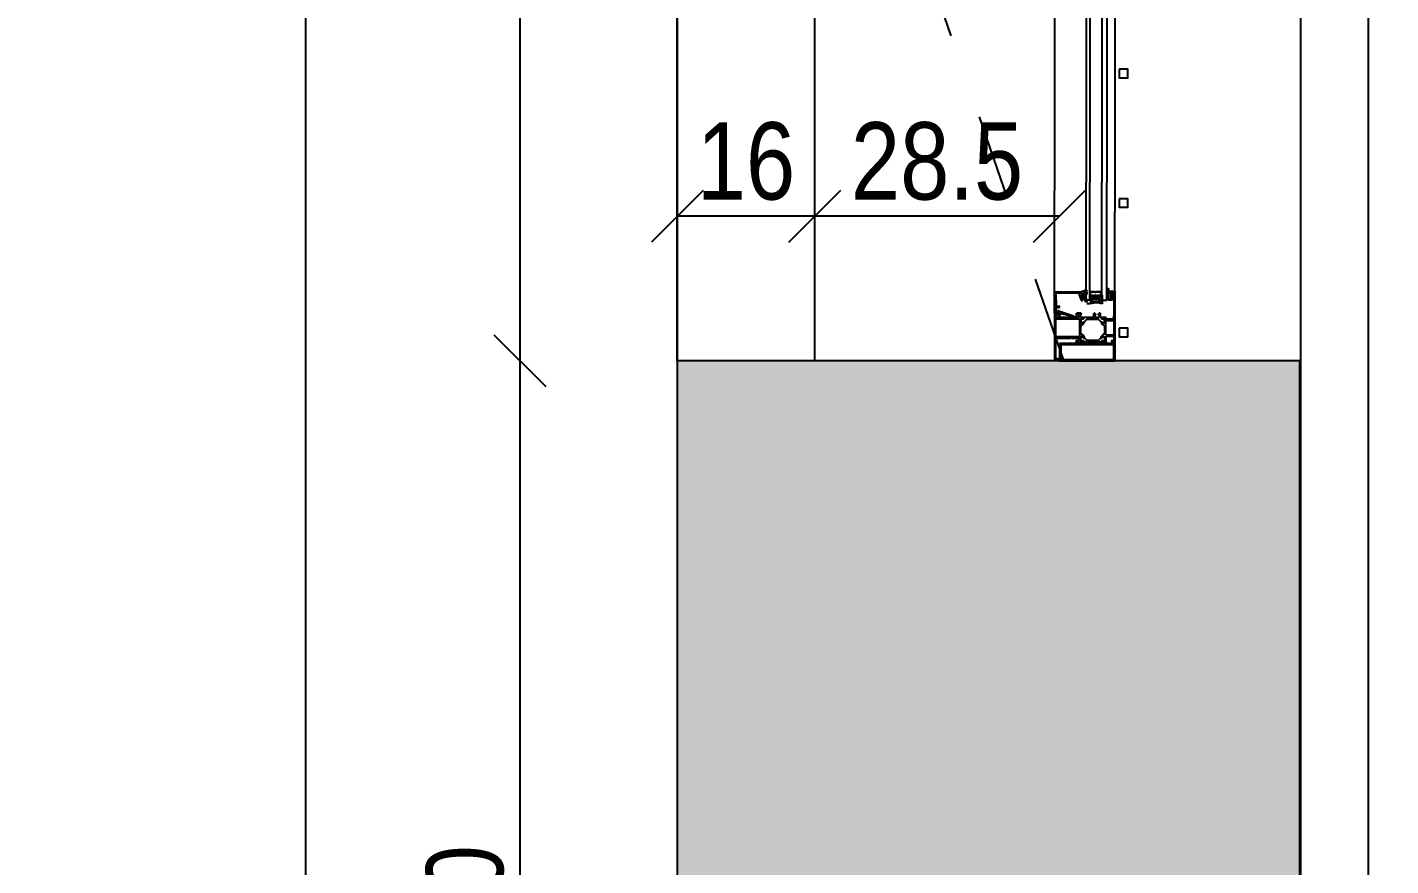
# Model space of a CAD drawing. Header units: metres. Extents: x 493 to 630, y -132 to -15.
# Drawn here: x 569.383 to 570.971, y -80.742 to -79.766 of the extents above; entities that cross this region are included whole.
import ezdxf

# ---------------------------------------------------------------- set-up
doc = ezdxf.new("R2010")
doc.units = ezdxf.units.M
doc.header["$MEASUREMENT"] = 0
doc.header["$PDMODE"] = 3
doc.linetypes.add('HIDDEN2', pattern=[0.1875, 0.125, -0.0625])
for name, color, linetype in [('a_caramida', 2, 'Continuous'), ('a_cote_50', 9, 'Continuous'), ('a_pereti_hasuri', 253, 'Continuous'), ('a_punctat', 40, 'HIDDEN2'), ('a_sticla', 4, 'Continuous'), ('a_tamplarie_ferestre', 6, 'Continuous'), ('a_vederi', 74, 'Continuous'), ('a_vederi subtiri', 124, 'Continuous')]:
    doc.layers.add(name, color=color, linetype=linetype)
doc.layers.add('a_suprafete', color=7, linetype='Continuous', plot=False)
doc.styles.get("Standard").update_dxf_attribs({"font": 'ARIALN.TTF'})
doc.dimstyles.new('50 cote', dxfattribs={"dimtxt": 0.09, "dimasz": 0.06, "dimexe": 0, "dimexo": 0, "dimgap": 0.018, "dimtad": 1, "dimdec": 1, "dimlfac": 100, "dimrnd": 0.5, "dimdsep": 46, "dimtxsty": 'Standard', "dimblk": 'OBLIQUE', "dimcen": 0.00045, "dimclrd": 256, "dimclrt": 4, "dimadec": 1, "dimazin": 0, "dimtfac": 1, "dimtdec": 1, "dimtix": 1, "dimtofl": 0, "dimtmove": 0, "dimatfit": 3, "dimldrblk": 'OBLIQUE', "dimfxl": 0, "dimtolj": 1, "dimtzin": 0, "dimarcsym": 0})
pattern_1 = [(45, (-4876.954644, 8292.469365), (-0.04419417382, 0.04419417382), []), (45, (-4876.91045, 8292.469365), (-0.04419417382, 0.04419417382), [0.03125, -0.015625])]

# ---------------------------------------------------------------- blocks, each defined once
blk = doc.blocks.new('_Oblique')
at = {"color": 0, "linetype": 'ByBlock', "lineweight": -2}
blk.add_line((-0.5, -0.5), (0.5, 0.5), dxfattribs=at)
blk = doc.blocks.new('*D193')
at = {"layer": 'a_cote_50', "lineweight": -2, "ltscale": 0.3}
blk.add_line((569.9574, -81.4546), (569.9574, -80.1546), dxfattribs=at)
at = {"layer": 'Defpoints', "color": 0, "ltscale": 0.3}
for p in [(569.9574, -80.1546), (570.1405, -80.1546), (570.1405, -81.4546)]:
    blk.add_point(p, dxfattribs=at)
at = {"layer": 'a_cote_50', "lineweight": -2, "ltscale": 0.3, "xscale": 0.06, "yscale": 0.06, "zscale": 0.06}
for p, rotation in [((569.9574, -80.1546), 90), ((569.9574, -81.4546), 270)]:
    blk.add_blockref('_Oblique', p, dxfattribs=dict(at, rotation=rotation))
at = {"layer": 'a_cote_50', "color": 4, "ltscale": 0.3, "insert": (569.8935, -80.8046), "char_height": 0.09, "attachment_point": 5, "rotation": 90}
blk.add_mtext('\\A1;130', dxfattribs=at)
blk = doc.blocks.new('*D194')
at = {"layer": 'a_cote_50', "lineweight": -2, "ltscale": 0.3}
blk.add_line((569.9574, -80.1546), (569.9574, -78.8646), dxfattribs=at)
at = {"layer": 'Defpoints', "color": 0, "ltscale": 0.3}
for p in [(569.9574, -78.8646), (570.1405, -78.8646), (570.1405, -80.1546)]:
    blk.add_point(p, dxfattribs=at)
at = {"layer": 'a_cote_50', "lineweight": -2, "ltscale": 0.3, "xscale": 0.06, "yscale": 0.06, "zscale": 0.06}
for p, rotation in [((569.9574, -78.8646), 90), ((569.9574, -80.1546), 270)]:
    blk.add_blockref('_Oblique', p, dxfattribs=dict(at, rotation=rotation))
at = {"layer": 'a_cote_50', "color": 4, "ltscale": 0.3, "char_height": 0.09, "attachment_point": 5, "rotation": 90}
for s, insert in [('\\A1;129', (569.8935, -79.5096)), ('\\A1;193', (570.0214, -79.5096))]:
    blk.add_mtext(s, dxfattribs=dict(at, insert=insert))
blk = doc.blocks.new('*D202')
at = {"layer": 'a_cote_50', "lineweight": -2, "ltscale": 0.3}
blk.add_line((570.5855, -79.9864), (570.3005, -79.9864), dxfattribs=at)
at = {"layer": 'Defpoints', "color": 0, "ltscale": 0.3}
for p in [(570.3005, -79.9864), (570.3005, -80.1546), (570.5855, -80.1546)]:
    blk.add_point(p, dxfattribs=at)
at = {"layer": 'a_cote_50', "lineweight": -2, "ltscale": 0.3, "xscale": 0.06, "yscale": 0.06, "zscale": 0.06, "rotation": 180}
blk.add_blockref('_Oblique', (570.3005, -79.9864), dxfattribs=at)
at = {"layer": 'a_cote_50', "lineweight": -2, "ltscale": 0.3, "xscale": 0.06, "yscale": 0.06, "zscale": 0.06}
blk.add_blockref('_Oblique', (570.5855, -79.9864), dxfattribs=at)
at = {"layer": 'a_cote_50', "color": 4, "ltscale": 0.3, "insert": (570.443, -79.9225), "char_height": 0.09, "attachment_point": 5}
blk.add_mtext('\\A1;28.5', dxfattribs=at)
blk = doc.blocks.new('*D203')
at = {"layer": 'a_cote_50', "lineweight": -2, "ltscale": 0.3}
blk.add_line((570.3005, -79.9864), (570.1405, -79.9864), dxfattribs=at)
at = {"layer": 'Defpoints', "color": 0, "ltscale": 0.3}
for p in [(570.1405, -79.9864), (570.1405, -80.1546), (570.3005, -80.1546)]:
    blk.add_point(p, dxfattribs=at)
at = {"layer": 'a_cote_50', "lineweight": -2, "ltscale": 0.3, "xscale": 0.06, "yscale": 0.06, "zscale": 0.06, "rotation": 180}
blk.add_blockref('_Oblique', (570.1405, -79.9864), dxfattribs=at)
at = {"layer": 'a_cote_50', "lineweight": -2, "ltscale": 0.3, "xscale": 0.06, "yscale": 0.06, "zscale": 0.06}
blk.add_blockref('_Oblique', (570.3005, -79.9864), dxfattribs=at)
at = {"layer": 'a_cote_50', "color": 4, "ltscale": 0.3, "insert": (570.2205, -79.9225), "char_height": 0.09, "attachment_point": 5}
blk.add_mtext('\\A1;16', dxfattribs=at)
blk = doc.blocks.new('*D204')
at = {"layer": 'a_cote_50', "lineweight": -2, "ltscale": 0.3}
blk.add_line((569.7076, -75.4543), (569.7076, -81.4546), dxfattribs=at)
at = {"layer": 'Defpoints', "color": 0, "ltscale": 0.3}
for p in [(570.1405, -75.4543), (569.7076, -81.4546), (570.1405, -81.4546)]:
    blk.add_point(p, dxfattribs=at)
at = {"layer": 'a_cote_50', "lineweight": -2, "ltscale": 0.3, "xscale": 0.06, "yscale": 0.06, "zscale": 0.06}
for p, rotation in [((569.7076, -75.4543), 90), ((569.7076, -81.4546), 270)]:
    blk.add_blockref('_Oblique', p, dxfattribs=dict(at, rotation=rotation))
at = {"layer": 'a_cote_50', "color": 4, "ltscale": 0.3, "insert": (569.6437, -78.4544), "char_height": 0.09, "attachment_point": 5, "rotation": 90}
blk.add_mtext('\\A1;600', dxfattribs=at)
blk = doc.blocks.new('__4FAFA3F2_FC5C_44BB_A64D_ECB77A95FE74_')
at = {"layer": 'a_vederi subtiri'}
for p, q in [((-125.5, 67), (-125.5, 71)), ((-125.5, 61.5), (-125.5, 67)), ((-125, 71), (-125, 67)), ((-125, 66.8), (-125, 70.7)), ((-125, 67), (-125, 66.8)), ((-124.8, 66.3), (-123.5, 64.7)), ((-123.5, 64.7), (-124.8, 66.3)), ((-124.7, 66.8), (-124.7, 70.7)), ((-123.2, 65), (-124.6, 66.5)), ((-124.4, 71.5), (-123.3, 71.5)), ((-124.4, 71.1), (-119, 71.1)), ((-123.3, 71.5), (-123, 71.2)), ((-123, 71.2), (-122.8, 71.5)), ((-113.9, 64.9), (-123, 64.9)), ((-123, 64.5), (-113.9, 64.5)), ((-113.9, 64.5), (-123, 64.5)), ((-122.8, 71.5), (-118.9, 71.5)), ((-118, 71.5), (-114.1, 71.5)), ((-117.9, 71.1), (-112.5, 71.1)), ((-114.1, 71.5), (-113.9, 71.2)), ((-113.9, 71.2), (-113.6, 71.5)), ((-112.3, 66.5), (-113.7, 65)), ((-113.6, 71.5), (-112.5, 71.5)), ((-113.4, 64.7), (-112.1, 66.3)), ((-112.1, 66.3), (-113.4, 64.7)), ((-112.2, 70.7), (-112.2, 66.8)), ((-111.9, 67), (-111.9, 71)), ((-111.9, 70.7), (-111.9, 66.8)), ((-111.9, 66.8), (-111.9, 67)), ((-111.5, 71), (-111.5, 67)), ((-111.5, 67), (-111.5, 61.5))]:
    blk.add_line(p, q, dxfattribs=at)
at = {"layer": 'a_vederi subtiri', "extrusion": (2e-16, 2e-16, -1)}
for centre, radius, start, end in [((125.2, 71), 0.221, 352.3719, 187.6281), ((125.2, 67), 0.221, 172.3719, 7.6281), ((125.2, 67), 0.221, 172.3719, 7.6281), ((124.3, 70.8), 0.708, 356.4406, 85.9313), ((124.2, 66.8), 0.808, 319.638, 0.5172), ((124.2, 66.8), 0.808, 319.638, 0.5172), ((124.3, 70.8), 0.368, 356.4406, 85.9313), ((124.3, 66.8), 0.42, 319.638, 0.5172), ((123, 65.1), 0.618, 270.773, 319.8915), ((123, 65.1), 0.618, 270.773, 319.8915), ((123, 65.2), 0.321, 270.773, 319.8915), ((118.5, 71.7), 0.787, 223.035, 316.965), ((118.5, 71.8), 0.512, 210.7555, 329.2445), ((113.9, 65.2), 0.321, 220.1085, 269.227), ((113.9, 65.1), 0.618, 220.1085, 269.227), ((113.9, 65.1), 0.618, 220.1085, 269.227), ((112.6, 70.8), 0.708, 94.0687, 183.5594), ((112.6, 70.8), 0.368, 94.0687, 183.5594), ((112.6, 66.8), 0.42, 179.4828, 220.362), ((112.7, 66.8), 0.808, 179.4828, 220.362), ((112.7, 66.8), 0.808, 179.4828, 220.362), ((111.7, 71), 0.221, 352.3719, 187.6281), ((111.7, 67), 0.221, 172.3719, 7.6281), ((111.7, 67), 0.221, 172.3719, 7.6281), ((118.5, 44.3), 18.6, 67.8527, 112.1473)]:
    blk.add_arc(centre, radius, start, end, dxfattribs=at)
blk = doc.blocks.new('tampalrie subsol')
at = {"layer": 'a_punctat', "ltscale": 0.5}
blk.add_lwpolyline([(570.5905, -80.1542), (570.3794, -79.5446, -0.077214), (570.5808, -79.5102)], format="xyb", dxfattribs=at)
at = {"layer": 'a_sticla'}
for points in [[(570.6167, -80.0842), (570.6174, -79.5347), (570.6214, -79.5347), (570.6207, -80.0842)], [(570.6407, -80.0842), (570.6414, -79.5347), (570.6354, -79.5347), (570.6347, -80.0842)]]:
    blk.add_lwpolyline(points, close=True, dxfattribs=at)
at = {"layer": 'a_tamplarie_ferestre', "extrusion": (-1.5e-15, 8.75965e-20, -1)}
blk.add_line((570.5798, -80.0991), (570.5798, -80.075), dxfattribs=at)
for points in [[(-570.5802, -80.0745), (-570.61, -80.0745)], [(-570.6105, -80.075), (-570.6105, -80.076)], [(-570.611, -80.0765), (-570.612, -80.0765)], [(-570.6125, -80.077), (-570.6125, -80.078)], [(-570.5817, -80.0929), (-570.5817, -80.0964)], [(-570.5853, -80.0926), (-570.5846, -80.093), (-570.5846, -80.0924), (-570.5822, -80.0924)], [(-570.6112, -80.0842), (-570.6091, -80.0782)], [(-570.6108, -80.0792), (-570.6125, -80.0838)], [(-570.612, -80.0785), (-570.6113, -80.0785)], [(-570.612, -80.0845), (-570.6117, -80.0845)], [(-570.5837, -80.0981), (-570.5811, -80.0988)], [(-570.5823, -80.0969), (-570.5843, -80.0964)], [(-570.5847, -80.102), (-570.585, -80.0991)], [(-570.5857, -80.1021), (-570.5848, -80.1021)], [(-570.6039, -80.1039), (-570.6006, -80.1039)], [(-570.6057, -80.1035), (-570.6046, -80.1035)]]:
    blk.add_lwpolyline(points, dxfattribs=at)
for points in [[(-570.609, -80.078), (-570.609, -80.0765, -0.414205), (-570.6085, -80.076), (-570.5828, -80.076, -0.426752), (-570.5813, -80.0776), (-570.5817, -80.0906, -0.401735), (-570.5822, -80.0911), (-570.585, -80.0911)], [(-570.5857, -80.0968), (-570.6021, -80.1024, -0.198912), (-570.6036, -80.103), (-570.6057, -80.103)], [(-570.6005, -80.1037), (-570.6009, -80.1034, -0.49304), (-570.601, -80.1031), (-570.5872, -80.1001, -0.637079), (-570.5864, -80.1004), (-570.5862, -80.1016)]]:
    blk.add_lwpolyline(points, format="xyb", dxfattribs=at)
at = {"layer": 'a_tamplarie_ferestre', "extrusion": (-2.00051e-16, 2.00012e-16, -1)}
for points in [[(-570.6455, -80.0746), (-570.6455, -80.0759)], [(-570.65, -80.0741), (-570.646, -80.0741)], [(-570.6477, -80.1314), (-570.646, -80.1314), (-570.646, -80.132), (-570.6471, -80.1331), (-570.6505, -80.1331), (-570.6505, -80.0746)], [(-570.646, -80.0764), (-570.6465, -80.0764), (-570.6465, -80.0754), (-570.6482, -80.0754)], [(-570.6492, -80.0764), (-570.6492, -80.0804)], [(-570.6455, -80.0809), (-570.6455, -80.0837)], [(-570.6482, -80.0814), (-570.6465, -80.0814), (-570.6465, -80.0804), (-570.646, -80.0804)], [(-570.646, -80.0842), (-570.6462, -80.0842)], [(-570.6467, -80.0837), (-570.6467, -80.0832)], [(-570.6472, -80.0827), (-570.6484, -80.0827)], [(-570.6489, -80.0832), (-570.6489, -80.0991), (-570.6486, -80.1051)], [(-570.5828, -80.1008), (-570.5843, -80.1008), (-570.5843, -80.1002), (-570.5832, -80.0991), (-570.5798, -80.0991), (-570.5797, -80.1542), (-570.5831, -80.1542), (-570.5842, -80.1531), (-570.5842, -80.1525), (-570.5824, -80.1525)], [(-570.5814, -80.1261), (-570.5814, -80.1061)], [(-570.5818, -80.1031), (-570.5818, -80.1018)], [(-570.5819, -80.1056), (-570.6083, -80.1056)], [(-570.5995, -80.1041), (-570.5828, -80.1041)], [(-570.6075, -80.1041), (-570.6005, -80.1041)], [(-570.605, -80.1003), (-570.605, -80.1008), (-570.6075, -80.1008)], [(-570.6105, -80.0993), (-570.606, -80.0993)], [(-570.6085, -80.1018), (-570.6085, -80.1031)], [(-570.6088, -80.1061), (-570.6088, -80.1261)], [(-570.6102, -80.1038), (-570.6102, -80.1008), (-570.611, -80.1008), (-570.611, -80.0998)], [(-570.6105, -80.1101), (-570.6105, -80.1058)], [(-570.6105, -80.1062), (-570.6105, -80.1097)], [(-570.6106, -80.1057), (-570.6134, -80.1057)], [(-570.6112, -80.1043), (-570.6108, -80.1043)], [(-570.6134, -80.1057), (-570.611, -80.1057)], [(-570.6134, -80.1041), (-570.6115, -80.1041)], [(-570.6121, -80.1104), (-570.6157, -80.1083)], [(-570.6137, -80.1054), (-570.6137, -80.1044)], [(-570.6137, -80.1046), (-570.6137, -80.1054)], [(-570.6253, -80.0998), (-570.6253, -80.1041), (-570.6142, -80.1041)], [(-570.6163, -80.1077), (-570.6168, -80.1068)], [(-570.6176, -80.1063), (-570.6309, -80.1063)], [(-570.6267, -80.0993), (-570.6258, -80.0993)], [(-570.6268, -80.1031), (-570.6268, -80.1008), (-570.6278, -80.1008), (-570.6276, -80.1)], [(-570.6308, -80.1041), (-570.6278, -80.1041)], [(-570.631, -80.1), (-570.6308, -80.1008), (-570.6318, -80.1008), (-570.6318, -80.1031)], [(-570.6318, -80.1068), (-570.6323, -80.1077)], [(-570.6328, -80.0993), (-570.632, -80.0993)], [(-570.6329, -80.1083), (-570.6365, -80.1104)], [(-570.6343, -80.1041), (-570.6333, -80.1041), (-570.6333, -80.0998)], [(-570.6348, -80.1044), (-570.6348, -80.1054)], [(-570.6348, -80.1054), (-570.6348, -80.1046)], [(-570.637, -80.1041), (-570.6351, -80.1041)], [(-570.6375, -80.1057), (-570.6351, -80.1057)], [(-570.6351, -80.1057), (-570.6379, -80.1057)], [(-570.6377, -80.1043), (-570.6373, -80.1043)], [(-570.6394, -80.1041), (-570.638, -80.1041)], [(-570.638, -80.1058), (-570.638, -80.1101)], [(-570.638, -80.1097), (-570.638, -80.1062)], [(-570.6397, -80.1242), (-570.6397, -80.108)], [(-570.6399, -80.1056), (-570.6399, -80.1046)], [(-570.6402, -80.1075), (-570.6484, -80.1075)], [(-570.6476, -80.1061), (-570.6404, -80.1061)], [(-570.6489, -80.108), (-570.6489, -80.1242)], [(-570.6105, -80.1229), (-570.6105, -80.1141)], [(-570.6141, -80.1092), (-570.6117, -80.1106), (-570.611, -80.1106)], [(-570.6143, -80.1094), (-570.6143, -80.1093)], [(-570.6375, -80.1106), (-570.6368, -80.1106), (-570.6344, -80.1092)], [(-570.638, -80.1141), (-570.638, -80.1229)], [(-570.6484, -80.1247), (-570.6402, -80.1247)], [(-570.5814, -80.1515), (-570.5815, -80.1291)], [(-570.6083, -80.1266), (-570.5819, -80.1266)], [(-570.5825, -80.1281), (-570.5995, -80.1281)], [(-570.6005, -80.1281), (-570.6075, -80.1281)], [(-570.6075, -80.1314), (-570.605, -80.1314), (-570.605, -80.1319)], [(-570.606, -80.1329), (-570.6105, -80.1329)], [(-570.6085, -80.1291), (-570.6085, -80.1304)], [(-570.6105, -80.1312), (-570.6105, -80.1269)], [(-570.6105, -80.1308), (-570.6105, -80.1273)], [(-570.6134, -80.1313), (-570.6106, -80.1313)], [(-570.6108, -80.1327), (-570.6112, -80.1327)], [(-570.611, -80.1264), (-570.6117, -80.1264), (-570.6141, -80.1278)], [(-570.6134, -80.1313), (-570.611, -80.1313)], [(-570.6115, -80.1329), (-570.6134, -80.1329)], [(-570.6121, -80.1266), (-570.6157, -80.1287)], [(-570.6137, -80.1324), (-570.6137, -80.1316)], [(-570.6137, -80.1326), (-570.6137, -80.1316)], [(-570.6343, -80.1329), (-570.6142, -80.1329)], [(-570.6163, -80.1293), (-570.6168, -80.1302)], [(-570.6176, -80.1307), (-570.6309, -80.1307)], [(-570.6318, -80.1302), (-570.6323, -80.1293)], [(-570.6328, -80.1287), (-570.6365, -80.1266)], [(-570.6344, -80.1278), (-570.6368, -80.1264), (-570.6375, -80.1264)], [(-570.6348, -80.1316), (-570.6348, -80.1324)], [(-570.6348, -80.1316), (-570.6348, -80.1326)], [(-570.6375, -80.1313), (-570.6351, -80.1313)], [(-570.6379, -80.1313), (-570.6351, -80.1313)], [(-570.6351, -80.1329), (-570.637, -80.1329)], [(-570.6373, -80.1327), (-570.6377, -80.1327)], [(-570.638, -80.1269), (-570.638, -80.1312)], [(-570.638, -80.1273), (-570.638, -80.1308)], [(-570.638, -80.1329), (-570.6395, -80.1329)], [(-570.64, -80.1324), (-570.64, -80.1266)], [(-570.6405, -80.1261), (-570.6477, -80.1261)], [(-570.6487, -80.1271), (-570.6487, -80.1304)]]:
    blk.add_lwpolyline(points, dxfattribs=at)
at = {"layer": 'a_tamplarie_ferestre'}
for points in [[(570.5855, -80.1346), (570.5855, -80.1546), (570.6505, -80.1546), (570.6505, -80.1346)], [(570.587, -80.1361), (570.587, -80.1531), (570.649, -80.1531), (570.649, -80.1361)]]:
    blk.add_lwpolyline(points, close=True, dxfattribs=at)
for centre, radius, start, end in [((570.5803, -80.075), 0.0005, 89.9969, 179.9963), ((570.61, -80.075), 0.0005, 359.9978, 89.9957), ((570.612, -80.077), 0.0005, 359.9974, 89.9962), ((570.6482, -80.0764), 0.001, 359.9991, 89.9942), ((570.5849, -80.0919), 0.000809, 295.0936, 81.1773), ((570.6095, -80.078), 0.0005, 179.9967, 200.0069), ((570.6117, -80.084), 0.0005, 200.0069, 269.9967), ((570.612, -80.078), 0.0005, 269.9975, 359.9958), ((570.612, -80.084), 0.0005, 269.9967, 20.0081), ((570.6472, -80.0832), 0.0005, 89.997, 179.9963), ((570.6482, -80.0804), 0.001, 269.9939, 359.9976), ((570.6484, -80.0832), 0.0005, 359.9962, 89.9971), ((570.5819, -80.1061), 0.0005, 89.997, 179.9963), ((570.5828, -80.1018), 0.001, 90.002, 179.9917), ((570.5828, -80.1031), 0.001, 179.9998, 269.994), ((570.5847, -80.0978), 0.0015, 44.9959, 104.9965), ((570.5848, -80.102), 0.0001, 174.9433, 269.9967), ((570.5857, -80.1016), 0.0005, 269.9968, 354.9969), ((570.6, -80.1036), 0.000725, 226.3851, 313.6082), ((570.6006, -80.1038), 0.0001, 132.1407, 269.9967), ((570.6039, -80.1036), 0.000319, 268.9604, 329.2428), ((570.6057, -80.1032), 0.00025, 266.4413, 93.5521), ((570.6075, -80.1018), 0.001, 0.0017, 89.9916), ((570.6075, -80.1031), 0.001, 270, 359.9933), ((570.6083, -80.1061), 0.0005, 359.997, 89.9963), ((570.6105, -80.1038), 0.0003, 180.0258, 269.971), ((570.6108, -80.104), 0.000279, 196.4165, 271.1612), ((570.6106, -80.1058), 0.00012, 89.9967, 179.9968), ((570.6113, -80.104), 0.000279, 268.8338, 343.5721), ((570.6134, -80.1054), 0.0003, 269.9942, 359.9942), ((570.6176, -80.1073), 0.001, 89.9942, 150.6878), ((570.6278, -80.1031), 0.001, 180.003, 269.9899), ((570.6308, -80.1031), 0.001, 269.9952, 359.9986), ((570.6309, -80.1073), 0.001, 29.3005, 89.9942), ((570.6351, -80.1054), 0.0003, 179.9942, 269.9942), ((570.6373, -80.104), 0.000279, 196.4212, 271.1595), ((570.6378, -80.104), 0.000279, 268.8321, 343.5768), ((570.6379, -80.1058), 0.00012, 359.9967, 89.9967), ((570.6402, -80.108), 0.0005, 89.9967, 179.9967), ((570.6404, -80.1056), 0.0005, 179.9967, 269.9967), ((570.6476, -80.1051), 0.001, 269.996, 356.7274), ((570.6484, -80.108), 0.0005, 359.9967, 89.9967), ((570.611, -80.1101), 0.0005, 179.9952, 269.9973), ((570.611, -80.1141), 0.0005, 107.2862, 179.9967), ((570.611, -80.1229), 0.0005, 179.9967, 253.0423), ((570.6375, -80.1101), 0.0005, 269.9967, 359.9967), ((570.6375, -80.1141), 0.0005, 359.9967, 72.2497), ((570.6375, -80.1229), 0.0005, 287.7437, 359.9967), ((570.6402, -80.1242), 0.0005, 179.9967, 269.9967), ((570.6484, -80.1242), 0.0005, 269.9967, 359.9967), ((570.5819, -80.1261), 0.0005, 179.997, 269.9963), ((570.5825, -80.1291), 0.001, 89.997, 179.9963), ((570.6, -80.1286), 0.000725, 46.3925, 133.6008), ((570.6075, -80.1291), 0.001, 359.9949, 89.9984), ((570.6075, -80.1304), 0.001, 269.9977, 359.9955), ((570.6083, -80.1261), 0.0005, 269.997, 359.9963), ((570.6115, -80.1274), 0.001, 57.2696, 171.815), ((570.611, -80.1269), 0.0005, 89.9961, 179.9981), ((570.611, -80.1308), 0.000505, 179.4291, 269.4297), ((570.6106, -80.1312), 0.00012, 179.9966, 269.9967), ((570.6108, -80.133), 0.000279, 88.8321, 163.5768), ((570.6113, -80.133), 0.000279, 16.4212, 91.1595), ((570.6142, -80.1324), 0.0005, 179.9963, 269.997), ((570.6149, -80.13), 0.0015, 27.9909, 59.9967), ((570.6336, -80.13), 0.0015, 119.9967, 152.0024), ((570.6343, -80.1324), 0.0005, 269.9963, 359.997), ((570.637, -80.1274), 0.001, 8.1783, 122.7237), ((570.6373, -80.133), 0.000279, 88.8338, 163.5721), ((570.6375, -80.1269), 0.0005, 359.9967, 89.9967), ((570.6375, -80.1308), 0.0005, 269.9964, 359.997), ((570.6378, -80.133), 0.000279, 16.4165, 91.1612), ((570.6379, -80.1312), 0.00012, 269.9967, 359.9967), ((570.6405, -80.1266), 0.0005, 89.9962, 179.9971), ((570.6477, -80.1271), 0.001, 359.9978, 89.9955), ((570.6477, -80.1304), 0.001, 269.9949, 359.9984), ((570.5824, -80.1515), 0.001, 180, 269.9934)]:
    blk.add_arc(centre, radius, start, end, dxfattribs=at)
at = {"layer": 'a_tamplarie_ferestre', "extrusion": (-1.5e-15, 8.75965e-20, -1)}
for centre, radius, start, end in [((-570.611, -80.076), 0.0005, 270.0031, 0.0036), ((-570.5822, -80.0929), 0.0005, 0.0032, 90.0037), ((-570.6113, -80.079), 0.0005, 340.0649, 89.9605), ((-570.5812, -80.0993), 0.0005, 23.2429, 74.9989), ((-570.5822, -80.0964), 0.0005, 255.004, 0.0005), ((-570.584, -80.099), 0.001, 75.0032, 185.0034), ((-570.6046, -80.104), 0.0005, 30.7572, 90.0034)]:
    blk.add_arc(centre, radius, start, end, dxfattribs=at)
at = {"layer": 'a_tamplarie_ferestre', "extrusion": (-2.00051e-16, 2.00012e-16, -1)}
for centre, radius, start, end in [((-570.646, -80.0746), 0.0005, 0.0029, 90.0038), ((-570.646, -80.0759), 0.0005, 269.9975, 0.0057), ((-570.65, -80.0746), 0.0005, 90.0029, 180.0038), ((-570.646, -80.0809), 0.0005, 0.0089, 89.9978), ((-570.646, -80.0837), 0.0005, 270.0018, 0.0049), ((-570.6462, -80.0837), 0.0005, 180.0019, 270.0048), ((-570.606, -80.1003), 0.001, 0.0084, 89.9983), ((-570.6105, -80.0998), 0.0005, 90.0007, 180.0069), ((-570.611, -80.1062), 0.0005, 0.0055, 90.0061), ((-570.6134, -80.1044), 0.0003, 90.0033, 180.0033), ((-570.6134, -80.1054), 0.0003, 180.0033, 270.0033), ((-570.6142, -80.1046), 0.0005, 0.0058, 90.0058), ((-570.6149, -80.107), 0.0015, 208.0001, 240.0058), ((-570.6258, -80.0998), 0.0005, 0.005, 90.0008), ((-570.6267, -80.1003), 0.001, 90.0385, 164.9523), ((-570.632, -80.1003), 0.001, 15.0661, 89.9581), ((-570.6336, -80.107), 0.0015, 300.0058, 332.0116), ((-570.6328, -80.0998), 0.0005, 90.0067, 180.0008), ((-570.6343, -80.1046), 0.0005, 90.0058, 180.0058), ((-570.6351, -80.1044), 0.0003, 0.0033, 90.0033), ((-570.6351, -80.1054), 0.0003, 270.0033, 0.0033), ((-570.6375, -80.1062), 0.0005, 90.0055, 180.0061), ((-570.6394, -80.1046), 0.0005, 90.0033, 180.0033), ((-570.6115, -80.1095), 0.001, 237.2788, 351.8242), ((-570.6094, -80.1089), 0.00492, 184.7402, 252.7138), ((-570.6095, -80.128), 0.00488, 106.9577, 175.6637), ((-570.6142, -80.1093), 0.000139, 65.9431, 176.6165), ((-570.6344, -80.1093), 0.000138, 354.3808, 120.0033), ((-570.6392, -80.1088), 0.005, 287.7503, 354.3808), ((-570.6392, -80.1281), 0.005, 5.6259, 72.2563), ((-570.637, -80.1095), 0.001, 188.1874, 302.7328), ((-570.606, -80.1319), 0.001, 270.0053, 0.0014), ((-570.6134, -80.1316), 0.0003, 90.0033, 180.0033), ((-570.6134, -80.1316), 0.0003, 90.0033, 180.0033), ((-570.6134, -80.1326), 0.0003, 180.0033, 270.0033), ((-570.6142, -80.1276), 0.000137, 175.6637, 300.0033), ((-570.6176, -80.1297), 0.001, 270.0034, 330.0035), ((-570.6309, -80.1297), 0.001, 210.0032, 270.0033), ((-570.6344, -80.1276), 0.000138, 240.0033, 5.6259), ((-570.6351, -80.1316), 0.0003, 0.0033, 90.0033), ((-570.6351, -80.1316), 0.0003, 0.0033, 90.0033), ((-570.6351, -80.1326), 0.0003, 270.0033, 0.0033), ((-570.6395, -80.1324), 0.0005, 180.0018, 270.0049)]:
    blk.add_arc(centre, radius, start, end, dxfattribs=at)
at = {"layer": 'a_vederi subtiri'}
blk.add_line((570.6215, -80.0884), (570.6175, -80.0884), dxfattribs=at)
for points in [[(570.5797, -80.0941), (570.5806, -79.5427), (570.5254, -79.5427), (570.5254, -79.6434), (570.5328, -79.6434), (570.5328, -79.5623), (570.5804, -79.5623)], [(570.6504, -79.5492), (570.6497, -80.1246)], [(570.611, -80.0745), (570.6113, -80.0758)], [(570.6131, -80.0737), (570.6112, -80.0741)], [(570.6116, -80.0761), (570.6125, -80.076)], [(570.6128, -80.0763), (570.6128, -80.0785)], [(570.6139, -80.0803), (570.6139, -80.0762)], [(570.6139, -80.0762), (570.6139, -80.0803)], [(570.617, -80.0731), (570.6175, -80.0731)], [(570.6175, -80.0731), (570.617, -80.0731)], [(570.6175, -80.0752), (570.6175, -80.0732)], [(570.6114, -80.0794), (570.6114, -80.0797)], [(570.6126, -80.0787), (570.6116, -80.0791)], [(570.6157, -80.083), (570.6141, -80.0809)], [(570.6141, -80.0809), (570.6157, -80.083)]]:
    blk.add_lwpolyline(points, dxfattribs=at)
at = {"layer": 'a_vederi subtiri', "extrusion": (-3.00051e-16, 2.00018e-16, -1)}
for points in [[(-570.6417, -80.0708), (-570.6417, -80.0732)], [(-570.642, -80.0772), (-570.6427, -80.0775)], [(-570.6428, -80.0764), (-570.6421, -80.0764)], [(-570.6425, -80.075), (-570.6432, -80.0756)], [(-570.6427, -80.0719), (-570.6426, -80.0708)], [(-570.6457, -80.0739), (-570.6448, -80.0739)], [(-570.6452, -80.0762), (-570.6452, -80.0743), (-570.6461, -80.0743)], [(-570.6465, -80.0772), (-570.6452, -80.0772)], [(-570.6484, -80.0777), (-570.6473, -80.0766)], [(-570.6419, -80.0832), (-570.6429, -80.0838), (-570.6449, -80.0838)], [(-570.6427, -80.0782), (-570.642, -80.0785)], [(-570.642, -80.0792), (-570.6427, -80.0795)], [(-570.6427, -80.0802), (-570.642, -80.0805)], [(-570.642, -80.0812), (-570.6427, -80.0815)], [(-570.6427, -80.0822), (-570.642, -80.0825)], [(-570.6444, -80.0791), (-570.6444, -80.0785)], [(-570.6449, -80.078), (-570.6468, -80.078)], [(-570.6468, -80.0796), (-570.6449, -80.0796)], [(-570.6452, -80.0804), (-570.6465, -80.0804)], [(-570.6452, -80.0835), (-570.6452, -80.0814)], [(-570.6473, -80.0785), (-570.6473, -80.0791)], [(-570.6473, -80.081), (-570.6484, -80.08)], [(-570.6485, -80.0797), (-570.6485, -80.078)]]:
    blk.add_lwpolyline(points, dxfattribs=at)
at = {"layer": 'a_vederi subtiri', "extrusion": (-6.27398e-20, 3.66023e-24, -1)}
for centre, radius, start, end in [((-570.6113, -80.0744), 0.0003, 347.6469, 77.2381), ((-570.6115, -80.0758), 0.0003, 261.8854, 349.0093), ((-570.6149, -80.0762), 0.001, 0.0033, 68.6069), ((-570.6126, -80.0718), 0.004, 207.7236, 240.6747), ((-570.6133, -80.0754), 0.00413, 186.3602, 245.8869), ((-570.6163, -80.0732), 0.00116, 45.5726, 175.4718), ((-570.617, -80.0741), 0.001, 27.7236, 87.2783), ((-570.6145, -80.0752), 0.003, 179.9865, 192.0172), ((-570.6163, -80.0732), 0.00116, 175.4718, 178.2511), ((-570.6117, -80.0794), 0.0003, 0.0033, 70.0159), ((-570.6117, -80.0797), 0.0003, 320.9951, 0.0033), ((-570.6231, -80.0704), 0.015, 313.7752, 320.9951), ((-570.6149, -80.0803), 0.001, 322.9879, 0.0033), ((-570.6105, -80.0855), 0.00699, 128.5719, 180.336), ((-570.6108, -80.0866), 0.0061, 143.7002, 176.6058), ((-570.6168, -80.0855), 0.000698, 263.5508, 343.0622), ((-570.6168, -80.0855), 0.000698, 179.6058, 263.5508)]:
    blk.add_arc(centre, radius, start, end, dxfattribs=at)
at = {"layer": 'a_vederi subtiri'}
for centre, radius, start, end in [((570.6125, -80.0763), 0.0003, 359.9967, 97.2043), ((570.612, -80.0687), 0.00508, 282.8485, 313.5554), ((570.6149, -80.0762), 0.001, 111.3931, 179.9967), ((570.6126, -80.0718), 0.004, 299.3253, 332.2764), ((570.617, -80.0741), 0.001, 92.7217, 152.2764), ((570.6449, -80.0716), 0.00225, 186.7184, 265.3978), ((570.6428, -80.0759), 0.0005, 270.0545, 47.9587), ((570.6452, -80.0767), 0.0005, 90.0533, 269.94), ((570.6465, -80.0769), 0.0003, 269.9967, 9.7363), ((570.6125, -80.0785), 0.0003, 289.9965, 359.9967), ((570.6015, -80.0931), 0.0163, 26.736, 46.4455), ((570.6149, -80.0803), 0.001, 179.9967, 217.0121), ((570.6151, -80.0796), 0.000476, 107.9127, 231.4281), ((570.6108, -80.0866), 0.0061, 3.3942, 36.2998), ((570.6425, -80.0778), 0.0004, 290.9621, 69.0313), ((570.6425, -80.0798), 0.0004, 290.9621, 69.0313), ((570.6425, -80.0818), 0.0004, 290.9621, 69.0313), ((570.6449, -80.0785), 0.0005, 90.013, 179.9803), ((570.6449, -80.0791), 0.0005, 179.9963, 269.997), ((570.6452, -80.0809), 0.0005, 90.0532, 269.9401), ((570.6465, -80.0807), 0.0003, 350.2587, 89.9967), ((570.6468, -80.0785), 0.0005, 0.0171, 89.9762), ((570.6468, -80.0791), 0.0005, 270.0163, 359.977)]:
    blk.add_arc(centre, radius, start, end, dxfattribs=at)
at = {"layer": 'a_vederi subtiri', "extrusion": (-3.00051e-16, 2.00018e-16, -1)}
for centre, radius, start, end in [((-570.6422, -80.0708), 0.000426, 0.2071, 180.8762), ((-570.6441, -80.0732), 0.0024, 312.6769, 0.0033), ((-570.6421, -80.0768), 0.0004, 290.9687, 90.0033), ((-570.6457, -80.0743), 0.000399, 89.908, 180.0986), ((-570.6471, -80.0768), 0.0003, 350.2637, 134.8937), ((-570.6421, -80.0788), 0.0004, 290.9687, 69.0379), ((-570.6421, -80.0808), 0.0004, 290.9687, 69.0379), ((-570.6421, -80.0828), 0.0004, 303.1781, 69.0379), ((-570.6449, -80.0835), 0.000299, 179.773, 270.2337), ((-570.6471, -80.0808), 0.0003, 225.1147, 9.7413), ((-570.648, -80.078), 0.0005, 135.0035, 180.0033), ((-570.648, -80.0797), 0.0005, 180.0033, 225.0032)]:
    blk.add_arc(centre, radius, start, end, dxfattribs=at)
at = {"xscale": -0.001000000000008328, "yscale": 0.001000000000008328, "zscale": 0.001000000000008328}
for p, rotation in [((570.5093, -80.1457), 0.003345939206580439), ((570.5101, -80.1499), 359.9966540607937)]:
    blk.add_blockref('__4FAFA3F2_FC5C_44BB_A64D_ECB77A95FE74_', p, dxfattribs=dict(at, rotation=rotation))
blk = doc.blocks.new('*D1055')
at = {"layer": 'a_cote_50', "lineweight": -2, "ltscale": 0.3}
blk.add_line((14.3886, -53.1444), (14.3886, -54.4344), dxfattribs=at)
at = {"layer": 'Defpoints', "color": 0, "ltscale": 0.3}
for p in [(13.7984, -53.1444), (13.7984, -54.4344), (14.3886, -54.4344)]:
    blk.add_point(p, dxfattribs=at)
at = {"layer": 'a_cote_50', "lineweight": -2, "ltscale": 0.3, "xscale": 0.06, "yscale": 0.06, "zscale": 0.06}
for p, rotation in [((14.3886, -53.1444), 90), ((14.3886, -54.4344), 270)]:
    blk.add_blockref('_Oblique', p, dxfattribs=dict(at, rotation=rotation))
at = {"layer": 'a_cote_50', "color": 4, "ltscale": 0.3, "insert": (14.3246, -53.7894), "char_height": 0.09, "attachment_point": 5, "rotation": 90}
blk.add_mtext('\\A1;129', dxfattribs=at)
blk = doc.blocks.new('*D1056')
at = {"layer": 'a_cote_50', "lineweight": -2, "ltscale": 0.3}
blk.add_line((14.3886, -54.4344), (14.3886, -55.9709), dxfattribs=at)
at = {"layer": 'Defpoints', "color": 0, "ltscale": 0.3}
for p in [(13.7984, -54.4344), (13.7982, -55.9709), (14.3886, -55.9709)]:
    blk.add_point(p, dxfattribs=at)
at = {"layer": 'a_cote_50', "lineweight": -2, "ltscale": 0.3, "xscale": 0.06, "yscale": 0.06, "zscale": 0.06}
for p, rotation in [((14.3886, -54.4344), 90), ((14.3886, -55.9709), 270)]:
    blk.add_blockref('_Oblique', p, dxfattribs=dict(at, rotation=rotation))
at = {"layer": 'a_cote_50', "color": 4, "ltscale": 0.3, "insert": (14.3246, -55.2026), "char_height": 0.09, "attachment_point": 5, "rotation": 90}
blk.add_mtext('\\A1;153.5', dxfattribs=at)
blk = doc.blocks.new('COTE EXY')
at = {"layer": 'a_cote_50', "ltscale": 0.3}
for base, p1, p2, picture, middle in [((14.3886, -54.4344), (13.7984, -53.1444), (13.7984, -54.4344), '*D1055', (14.3246, -53.7894)), ((14.38856, -55.97091), (13.79842, -54.43436), (13.79823, -55.97091), '*D1056', (14.3246, -55.20263))]:
    dim = blk.add_linear_dim(base=base, p1=p1, p2=p2, angle=90, dimstyle='50 cote', override={"dimtmove": 1}, dxfattribs=at)
    dim.commit()
    dim.dimension.update_dxf_attribs({"geometry": picture, "text_midpoint": middle})

msp = doc.modelspace()

# ---------------------------------------------------------------- hatches: boundary and pattern name
at = {"layer": 'a_pereti_hasuri', "ltscale": 0.3}
h = msp.add_hatch(dxfattribs=at)
h.set_pattern_fill('ANSI33', color=256, scale=0.25, style=0)
h.set_pattern_definition(pattern_1)
edge = h.paths.add_edge_path()
edge.add_line((553.5851, -64.0309), (553.5851, -64.8596))
edge.add_line((553.5851, -64.8596), (554.0851, -64.8596))
edge.add_line((554.0851, -64.8596), (554.0851, -64.4396))
edge.add_line((554.0851, -64.4396), (558.4151, -64.4396))
edge.add_line((558.4151, -64.4396), (558.4151, -65.8896))
edge.add_line((558.4151, -65.8896), (560.1551, -65.8896))
edge.add_line((560.1551, -65.8896), (560.1551, -71.7996))
edge.add_line((560.1551, -71.7996), (557.2551, -71.7996))
edge.add_line((557.2551, -71.7996), (557.2551, -72.5796))
edge.add_line((557.2551, -72.5796), (556.7551, -72.5796))
edge.add_line((556.7551, -72.5796), (556.7551, -73.0496))
edge.add_line((556.7551, -73.0496), (557.3251, -73.0496))
edge.add_line((557.3251, -73.0496), (557.3251, -73.2496))
edge.add_line((557.3251, -73.2496), (557.8251, -73.2496))
edge.add_line((557.8251, -73.2496), (557.8251, -74.3996))
edge.add_line((557.8251, -74.3996), (557.3251, -74.3996))
edge.add_line((557.3251, -74.3996), (557.3251, -78.5696))
edge.add_line((557.3251, -78.5696), (556.5351, -78.5696))
edge.add_line((556.5351, -78.5696), (556.5351, -79.5396))
edge.add_line((556.5351, -79.5396), (556.3651, -79.5396))
edge.add_line((556.3651, -79.5396), (556.3651, -79.9896))
edge.add_line((556.3651, -79.9896), (554.8351, -79.9896))
edge.add_line((554.8351, -79.9896), (554.8351, -79.5396))
edge.add_line((554.8351, -79.5396), (554.1851, -79.5396))
edge.add_line((554.1851, -79.5396), (554.1851, -78.8996))
edge.add_line((554.1851, -78.8996), (553.7851, -78.8996))
edge.add_line((553.7851, -78.8996), (553.7851, -79.3896))
edge.add_line((553.7851, -79.3896), (553.7853, -80.4846))
edge.add_line((553.7853, -80.4846), (554.2605, -80.4846))
edge.add_line((554.2605, -80.4846), (554.2605, -80.1046))
edge.add_line((554.2605, -80.1046), (560.5705, -80.1046))
edge.add_line((560.5705, -80.1046), (560.5705, -80.0946))
edge.add_line((560.5705, -80.0946), (560.6605, -80.0946))
edge.add_line((560.6605, -80.0946), (560.9305, -79.8546))
edge.add_line((560.9305, -79.8546), (560.9305, -75.4046))
edge.add_line((560.9305, -75.4046), (561.3189, -75.4046))
edge.add_line((561.3189, -75.4046), (561.3205, -74.5846))
edge.add_line((561.3205, -74.5846), (560.8355, -74.5846))
edge.add_line((560.8355, -74.5846), (560.8355, -73.9843))
edge.add_line((560.8355, -73.9843), (560.5922, -73.9843))
edge.add_line((560.5922, -73.9843), (560.5922, -74.0643))
edge.add_line((560.5922, -74.0643), (560.1022, -74.0643))
edge.add_line((560.1022, -74.0643), (560.1022, -74.5943))
edge.add_line((560.1022, -74.5943), (559.7172, -74.5943))
edge.add_line((559.7172, -74.5943), (559.7172, -74.7343))
edge.add_line((559.7172, -74.7343), (559.9022, -74.7343))
edge.add_line((559.9022, -74.7343), (559.9022, -75.3843))
edge.add_line((559.9022, -75.3843), (560.3822, -75.3843))
edge.add_line((560.3822, -75.3843), (560.3822, -79.8543))
edge.add_line((560.3822, -79.8543), (557.9322, -79.8543))
edge.add_line((557.9322, -79.8543), (557.9322, -75.3843))
edge.add_line((557.9322, -75.3843), (558.6822, -75.3843))
edge.add_line((558.6822, -75.3843), (558.6822, -74.7343))
edge.add_line((558.6822, -74.7343), (558.8772, -74.7343))
edge.add_line((558.8772, -74.7343), (558.8772, -74.5943))
edge.add_line((558.8772, -74.5943), (557.8972, -74.5943))
edge.add_line((557.8972, -74.5943), (557.8972, -72.4143))
edge.add_line((557.8972, -72.4143), (558.4263, -72.4143))
edge.add_line((558.4263, -72.4143), (558.4263, -72.2143))
edge.add_line((558.4263, -72.2143), (559.6263, -72.2143))
edge.add_line((559.6263, -72.2143), (559.6262, -72.4157))
edge.add_line((559.6262, -72.4157), (559.9886, -72.4143))
edge.add_line((559.9886, -72.4143), (560.1072, -72.7643))
edge.add_line((560.1072, -72.7643), (560.1072, -72.9543))
edge.add_line((560.1072, -72.9543), (560.5922, -72.9543))
edge.add_line((560.5922, -72.9543), (560.5922, -73.0343))
edge.add_line((560.5922, -73.0343), (560.8355, -73.0343))
edge.add_line((560.8355, -73.0343), (560.8355, -72.7243))
edge.add_line((560.8355, -72.7243), (562.8755, -72.7243))
edge.add_line((562.8755, -72.7243), (562.8755, -74.6143))
edge.add_line((562.8755, -74.6143), (562.4205, -74.6143))
edge.add_line((562.4205, -74.6143), (562.4205, -75.4343))
edge.add_line((562.4205, -75.4343), (562.9905, -75.4343))
edge.add_line((562.9905, -75.4343), (562.9905, -77.9346))
edge.add_line((562.9905, -77.9346), (563.3205, -77.9346))
edge.add_line((563.3205, -77.9346), (563.3205, -75.4543))
edge.add_line((563.3205, -75.4543), (564.3507, -75.4543))
edge.add_line((564.3507, -75.4543), (564.3507, -74.9543))
edge.add_arc((564.8611, -76.0494), 1.2082, 63.4858, 114.9902, ccw=False)
edge.add_line((565.4005, -74.9682), (565.4005, -75.4543))
edge.add_line((565.4005, -75.4543), (570.1405, -75.4543))
edge.add_line((570.1405, -75.4543), (570.1405, -77.0396))
edge.add_line((570.1405, -77.0396), (570.8655, -77.0396))
edge.add_line((570.8655, -77.0396), (570.8655, -74.7411))
edge.add_line((570.8655, -74.7411), (570.6253, -74.7411))
edge.add_line((570.6253, -74.7411), (570.6253, -73.8333))
edge.add_line((570.6253, -73.8333), (569.7451, -73.8333))
edge.add_line((569.7451, -73.8333), (569.7451, -74.5033))
edge.add_line((569.7451, -74.5033), (563.8051, -74.5033))
edge.add_line((563.8051, -74.5033), (563.8051, -70.1633))
edge.add_line((563.8051, -70.1633), (562.9151, -70.1633))
edge.add_line((562.9151, -70.1633), (562.9151, -70.1933))
edge.add_line((562.9151, -70.1933), (562.9151, -72.3733))
edge.add_line((562.9151, -72.3733), (560.8151, -72.3733))
edge.add_line((560.8151, -72.3733), (560.8151, -70.2533))
edge.add_line((560.8151, -70.2533), (560.8151, -63.7033))
edge.add_line((560.8151, -63.7033), (561.1751, -63.7033))
edge.add_line((561.1751, -63.7033), (561.1751, -63.3461))
edge.add_line((561.1751, -63.3461), (560.7751, -63.3461))
edge.add_line((560.7751, -63.3461), (560.7751, -63.0761))
edge.add_line((560.7751, -63.0761), (560.1051, -63.0761))
edge.add_line((560.1051, -63.0761), (560.1051, -63.5161))
edge.add_line((560.1051, -63.5161), (552.9251, -63.5161))
edge.add_line((552.9251, -63.5161), (552.9251, -62.9761))
edge.add_line((552.9251, -62.9761), (552.4201, -62.9761))
edge.add_line((552.4201, -62.9761), (552.4276, -64.0296))
edge.add_line((552.4276, -64.0296), (553.5851, -64.0296))
h = msp.add_hatch(dxfattribs=at)
h.set_pattern_fill('ANSI33', color=256, scale=0.25, style=0)
h.set_pattern_definition(pattern_1)
h.paths.add_polyline_path([(570.9455, -83.2146), (570.9453, -81.6911), (570.8653, -81.6911), (570.8655, -80.1546), (570.3005, -80.1546), (570.1405, -80.1546), (570.1405, -81.4546), (569.0505, -81.4546), (569.0505, -82.1946), (567.8505, -82.1946), (567.8505, -81.4546), (566.1505, -81.4546), (566.1505, -82.2046), (564.9105, -82.2046), (564.9105, -81.4546), (563.3505, -81.4546), (563.3505, -78.9346), (562.9905, -78.9346), (562.9905, -81.4346), (562.6805, -81.4346), (562.6805, -82.2346), (561.2805, -82.2746), (561.2805, -81.4346), (560.5705, -81.4346), (560.2655, -81.4346), (560.2655, -81.9046), (558.9855, -81.9046), (558.9855, -81.4346), (557.3355, -81.4346), (557.3355, -82.4346), (556.8355, -82.4346), (556.8355, -82.7846), (555.9855, -82.7846), (555.9855, -82.9846), (555.9855, -83.0596), (556.1555, -83.0596), (556.1555, -83.3396), (556.9005, -83.3396), (556.9005, -83.0796), (560.3605, -83.0796), (560.3605, -82.4096), (562.8605, -82.4096), (562.8605, -83.0796), (564.8105, -83.0796), (564.8105, -83.3396), (565.3505, -83.3396), (565.3505, -82.9996), (568.1553, -82.9996), (568.1553, -83.1296), (568.4449, -83.1296), (568.4449, -83.0646), (570.3153, -83.0646), (570.3153, -83.2146), (570.5905, -83.2146)])

# ---------------------------------------------------------------- linework, layer by layer
at = {"layer": 'a_caramida', "ltscale": 0.3}
msp.add_lwpolyline([(570.9455, -83.2146), (570.9453, -81.6911), (570.8653, -81.6911), (570.8655, -80.1546), (570.3005, -80.1546), (570.1405, -80.1546), (570.1405, -81.4546), (569.0505, -81.4546), (569.0505, -82.1946), (567.8505, -82.1946), (567.8505, -81.4546), (566.1505, -81.4546), (566.1505, -82.2046), (564.9105, -82.2046), (564.9105, -81.4546), (563.3505, -81.4546), (563.3505, -78.9346), (562.9905, -78.9346)], dxfattribs=at)
at = {"layer": 'a_cote_50', "ltscale": 0.3}
for points in [[(568.7453, -89.1211), (570.9453, -89.1211), (570.9453, -40.2745), (567.4818, -40.5631), (568.5645, -28.8028), (539.9527, -21.8688), (539.835, -22.3547), (536.1514, -21.462), (536.2469, -30.2915), (538.1811, -30.7603), (536.881, -36.125), (548.6367, -38.9739), (557.2625, -41.0914), (557.2618, -51.3164), (560.1356, -51.3166), (560.1356, -58.222), (560.1356, -71.7996), (557.2551, -71.7996), (557.3251, -78.5696), (553.7851, -78.5696), (553.7851, -89.1211), (570.9453, -89.1211)], [(570.6253, -47.6311), (570.6253, -59.2511), (570.7953, -59.2511), (570.7953, -59.8811), (570.6253, -59.8811), (570.6253, -60.0711), (570.2953, -60.0711), (570.2953, -62.2811), (570.6253, -62.2811), (570.6253, -62.4711), (570.7953, -62.4711), (570.7953, -63.1111), (570.6253, -63.1111), (570.6253, -74.7411), (570.8655, -74.7411), (570.8664, -81.6911), (570.9453, -81.6911), (570.9453, -89.1211), (568.7453, -89.1211), (568.7453, -92.7946), (506.1203, -92.7946)]]:
    msp.add_lwpolyline(points, dxfattribs=at)
for points in [[(570.6552, -79.815), (570.6552, -79.825), (570.6652, -79.825), (570.6652, -79.815)], [(570.6552, -79.9659), (570.6552, -79.9759), (570.6652, -79.9759), (570.6652, -79.9659)], [(570.6552, -80.1167), (570.6552, -80.1267), (570.6652, -80.1267), (570.6652, -80.1167)]]:
    msp.add_lwpolyline(points, close=True, dxfattribs=at)
at = {"layer": 'a_suprafete', "ltscale": 0.3}
msp.add_lwpolyline([(563.3505, -78.9346), (563.3205, -78.9346), (563.3205, -75.4543), (563.3505, -75.4543), (570.1405, -75.4543), (570.1405, -81.4546), (563.3505, -81.4546)], close=True, dxfattribs=at)
at = {"layer": 'a_vederi', "ltscale": 0.3}
for points in [[(570.1405, -80.1546), (570.1405, -78.8646)], [(570.3005, -80.1546), (570.3005, -78.8646)]]:
    msp.add_lwpolyline(points, dxfattribs=at)

# ---------------------------------------------------------------- block references
at = {"layer": 'a_cote_50'}
msp.add_blockref('COTE EXY', (557.0671, -25.7202), dxfattribs=at)
at = {"layer": 'a_tamplarie_ferestre'}
msp.add_blockref('tampalrie subsol', (0, 0), dxfattribs=at)

# ---------------------------------------------------------------- dimensions: what is measured, and where the dimension line sits
at = {"layer": 'a_cote_50', "ltscale": 0.3}
for base, p1, p2, angle, picture, middle in [((569.7076, -81.4546), (570.1405, -75.4543), (570.1405, -81.4546), 270, '*D204', (569.6437, -78.4544)), ((570.3005, -79.9864), (570.5855, -80.1546), (570.3005, -80.1546), 180, '*D202', (570.443, -79.9225)), ((569.9574, -80.1546), (570.1405, -81.4546), (570.1405, -80.1546), 270, '*D193', (569.8935, -80.8046))]:
    dim = msp.add_linear_dim(base=base, p1=p1, p2=p2, angle=angle, dimstyle='50 cote', dxfattribs=at)
    dim.commit()
    dim.dimension.update_dxf_attribs({"geometry": picture, "text_midpoint": middle})
dim = msp.add_linear_dim(base=(569.9574, -78.8646), p1=(570.1405, -80.1546), p2=(570.1405, -78.8646), angle=270, text='<>\\X193', dimstyle='50 cote', override={"dimtmove": 1}, dxfattribs=at)
dim.commit()
dim.dimension.update_dxf_attribs({"geometry": '*D194', "text_midpoint": (569.9574, -79.5096)})
dim = msp.add_linear_dim(base=(570.1405, -79.9864), p1=(570.3005, -80.1546), p2=(570.1405, -80.1546), angle=180, dimstyle='50 cote', override={"dimtmove": 1}, dxfattribs=at)
dim.commit()
dim.dimension.update_dxf_attribs({"geometry": '*D203', "text_midpoint": (570.2205, -79.9225)})

doc.saveas('drawing.dxf')
